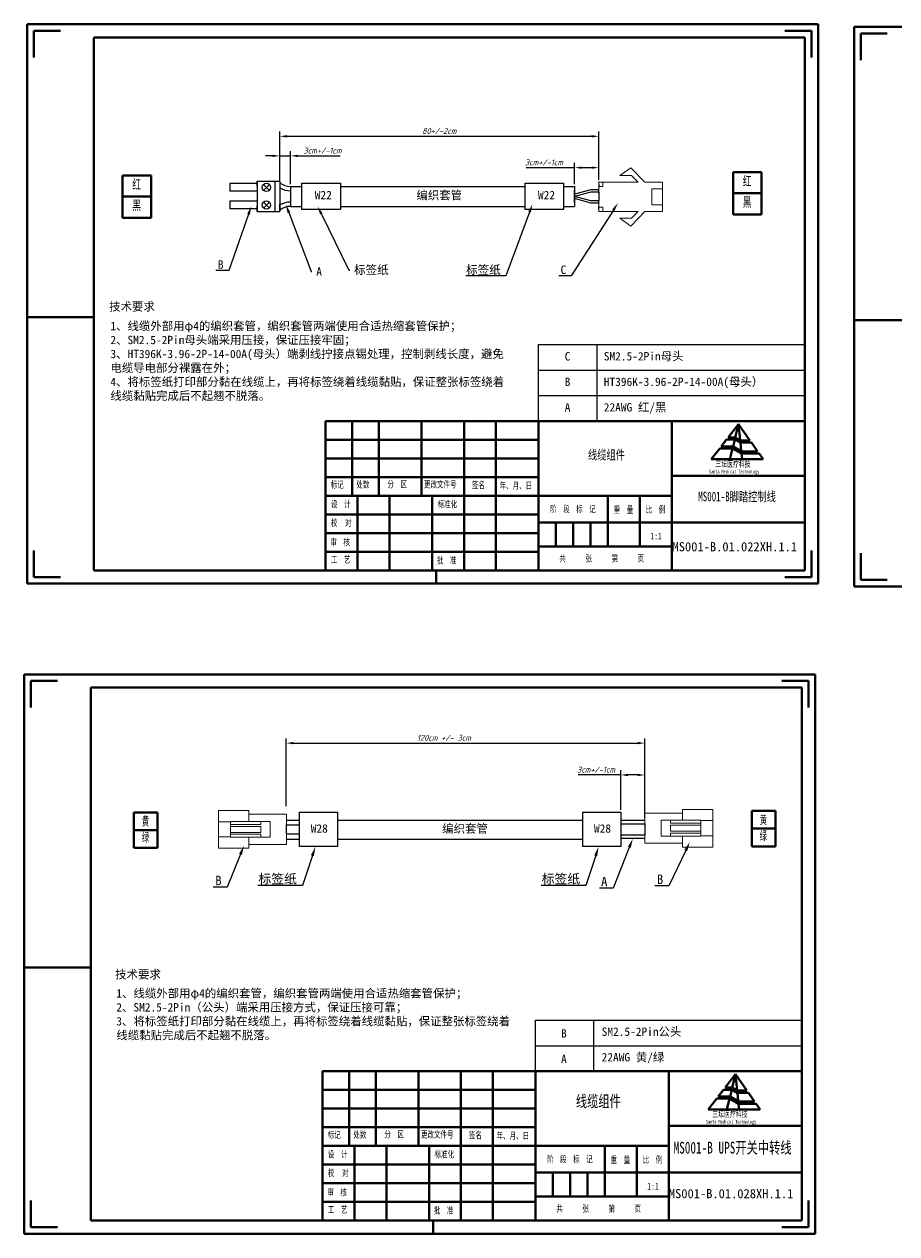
# Model space of a CAD drawing. Header units: millimetres. Extents: x 15931 to 18096, y 1463 to 3040.
# Drawn here: x 17029 to 17399, y 1718 to 2231 of the extents above; entities that cross this region are included whole.
import ezdxf
from ezdxf import colors
from ezdxf.entities.mleader import LeaderData, LeaderLine
from ezdxf.enums import TextEntityAlignment as Align
from ezdxf.math import Vec2, Vec3

# ---------------------------------------------------------------- set-up
doc = ezdxf.new("R2010")
doc.units = ezdxf.units.MM
doc.layers.add('7标注层', color=4, linetype='Continuous')
doc.layers.add('dim', color=82, linetype='Continuous', lineweight=9)
doc.layers.add('总内框线', color=7, linetype='Continuous', lineweight=50)
doc.styles.add('GB', font='gbeitc.shx', dxfattribs={"bigfont": 'gbcbig.shx'})
doc.styles.add('SLDTEXTSTYLE1', font='TXT', dxfattribs={"width": 0.7})
doc.styles.get("Standard").update_dxf_attribs({"font": 'simfang.ttf'})
doc.styles.add('TXT08', font='txt.shx', dxfattribs={"width": 0.8, "bigfont": 'gbcbig.shx'})
doc.dimstyles.new('GB', dxfattribs={"dimtxt": 2.5, "dimasz": 3, "dimexe": 2, "dimexo": 1, "dimgap": 1, "dimtad": 1, "dimtoh": 1, "dimdsep": 46, "dimtxsty": 'GB', "dimcen": 2.5, "dimclrd": 1, "dimclre": 3, "dimclrt": 6, "dimadec": 0, "dimazin": 0, "dimtfac": 1, "dimtmove": 0, "dimatfit": 3, "dimfxl": 4, "dimarcsym": 0})

# ---------------------------------------------------------------- blocks, each defined once
blk = doc.blocks.new('*D408')
at = {"color": 3, "lineweight": -2, "transparency": 16777216}
for p, q in [((17137.38, 2164.85), (17137.38, 2185.56)), ((17272.75, 2165.06), (17272.75, 2185.56))]:
    blk.add_line(p, q, dxfattribs=at)
at = {"color": 1, "lineweight": -2, "transparency": 16777216}
blk.add_line((17140.38, 2183.56), (17269.75, 2183.56), dxfattribs=at)
at = {"color": 1, "transparency": 16777216}
for points in [[(17140.38, 2184.06), (17140.38, 2183.06), (17137.38, 2183.56)], [(17269.75, 2184.06), (17269.75, 2183.06), (17272.75, 2183.56)]]:
    blk.add_solid(points, dxfattribs=at)
at = {"layer": 'Defpoints', "color": 0, "transparency": 16777216}
for p in [(17272.75, 2183.56), (17137.38, 2163.85), (17272.75, 2164.06)]:
    blk.add_point(p, dxfattribs=at)
at = {"color": 6, "transparency": 16777216, "insert": (17205.06, 2185.81), "char_height": 2.5, "attachment_point": 5, "style": 'GB'}
blk.add_mtext('80+/-2cm', dxfattribs=at)
blk = doc.blocks.new('*D407')
at = {"layer": '7标注层', "color": 3, "lineweight": -2, "transparency": 16777216}
for p, q in [((17137.38, 2164.85), (17137.38, 2177.25)), ((17141.98, 2163.29), (17141.98, 2177.25))]:
    blk.add_line(p, q, dxfattribs=at)
at = {"layer": '7标注层', "color": 1, "lineweight": -2, "transparency": 16777216}
for p, q in [((17134.38, 2175.25), (17131.38, 2175.25)), ((17137.38, 2175.25), (17141.98, 2175.25)), ((17144.98, 2175.25), (17163.05, 2175.25))]:
    blk.add_line(p, q, dxfattribs=at)
at = {"layer": '7标注层', "color": 1, "transparency": 16777216}
for points in [[(17134.38, 2175.75), (17134.38, 2174.75), (17137.38, 2175.25)], [(17144.98, 2175.75), (17144.98, 2174.75), (17141.98, 2175.25)]]:
    blk.add_solid(points, dxfattribs=at)
at = {"layer": 'Defpoints', "color": 0, "transparency": 16777216}
for p in [(17141.98, 2175.25), (17137.38, 2163.85), (17141.98, 2162.29)]:
    blk.add_point(p, dxfattribs=at)
at = {"layer": '7标注层', "color": 6, "transparency": 16777216, "insert": (17155.52, 2177.5), "char_height": 2.5, "attachment_point": 5, "style": 'GB'}
blk.add_mtext('3cm+/-1cm', dxfattribs=at)
blk = doc.blocks.new('*D409')
at = {"layer": '7标注层', "color": 3, "lineweight": -2, "transparency": 16777216}
for p, q in [((17262.51, 2163.29), (17262.51, 2172.25)), ((17272.75, 2165.06), (17272.75, 2172.25))]:
    blk.add_line(p, q, dxfattribs=at)
at = {"layer": '7标注层', "color": 1, "lineweight": -2, "transparency": 16777216}
for p, q in [((17262.51, 2170.25), (17241.98, 2170.25)), ((17269.75, 2170.25), (17265.51, 2170.25))]:
    blk.add_line(p, q, dxfattribs=at)
at = {"layer": '7标注层', "color": 1, "transparency": 16777216}
for points in [[(17265.51, 2170.75), (17265.51, 2169.75), (17262.51, 2170.25)], [(17269.75, 2170.75), (17269.75, 2169.75), (17272.75, 2170.25)]]:
    blk.add_solid(points, dxfattribs=at)
at = {"layer": 'Defpoints', "color": 0, "transparency": 16777216}
for p in [(17272.75, 2170.25), (17262.51, 2162.29), (17272.75, 2164.06)]:
    blk.add_point(p, dxfattribs=at)
at = {"layer": '7标注层', "color": 6, "transparency": 16777216, "insert": (17249.52, 2172.5), "char_height": 2.5, "attachment_point": 5, "style": 'GB'}
blk.add_mtext('3cm+/-1cm', dxfattribs=at)
blk = doc.blocks.new('*D414')
at = {"color": 3, "lineweight": -2, "transparency": 16777216}
for p, q in [((17140.13, 1899.37), (17140.13, 1928.11)), ((17292.33, 1898.1), (17292.33, 1928.11))]:
    blk.add_line(p, q, dxfattribs=at)
at = {"color": 1, "lineweight": -2, "transparency": 16777216}
blk.add_line((17143.13, 1926.11), (17289.33, 1926.11), dxfattribs=at)
at = {"color": 1, "transparency": 16777216}
for points in [[(17143.13, 1926.61), (17143.13, 1925.61), (17140.13, 1926.11)], [(17289.33, 1926.61), (17289.33, 1925.61), (17292.33, 1926.11)]]:
    blk.add_solid(points, dxfattribs=at)
at = {"layer": 'Defpoints', "color": 0, "transparency": 16777216}
for p in [(17292.33, 1926.11), (17140.13, 1898.37), (17292.33, 1897.1)]:
    blk.add_point(p, dxfattribs=at)
at = {"color": 6, "transparency": 16777216, "insert": (17207.07, 1928.36), "char_height": 2.5, "attachment_point": 5, "style": 'GB'}
blk.add_mtext('120cm +/- 3cm', dxfattribs=at)
blk = doc.blocks.new('*D415')
at = {"color": 3, "lineweight": -2, "transparency": 16777216}
for p, q in [((17282.15, 1897.8), (17282.15, 1914.59)), ((17292.33, 1894.34), (17292.33, 1914.59))]:
    blk.add_line(p, q, dxfattribs=at)
at = {"color": 1, "lineweight": -2, "transparency": 16777216}
for p, q in [((17282.15, 1912.59), (17264.07, 1912.59)), ((17289.33, 1912.59), (17285.15, 1912.59))]:
    blk.add_line(p, q, dxfattribs=at)
at = {"color": 1, "transparency": 16777216}
for points in [[(17285.15, 1913.09), (17285.15, 1912.09), (17282.15, 1912.59)], [(17289.33, 1913.09), (17289.33, 1912.09), (17292.33, 1912.59)]]:
    blk.add_solid(points, dxfattribs=at)
at = {"layer": 'Defpoints', "color": 0, "transparency": 16777216}
for p in [(17282.15, 1912.59), (17282.15, 1896.8), (17292.33, 1893.34)]:
    blk.add_point(p, dxfattribs=at)
at = {"color": 6, "transparency": 16777216, "insert": (17271.61, 1914.84), "char_height": 2.5, "attachment_point": 5, "style": 'GB'}
blk.add_mtext('3cm+/-1cm', dxfattribs=at)

msp = doc.modelspace()

# ---------------------------------------------------------------- linework, layer by layer
at = {"color": 3, "lineweight": 60}
for p, q in [((17070.687, 2166.994), (17070.687, 2148.948)), ((17082.756, 2166.994), (17070.687, 2166.994)), ((17070.687, 2166.994), (17070.687, 2148.948)), ((17082.756, 2166.994), (17082.756, 2148.948)), ((17329.78, 2168.41), (17329.78, 2150.364)), ((17341.85, 2168.41), (17329.78, 2168.41)), ((17329.78, 2168.41), (17329.78, 2150.364)), ((17341.85, 2168.41), (17341.85, 2150.364)), ((17082.756, 2157.971), (17070.687, 2157.971)), ((17341.85, 2159.387), (17329.78, 2159.387)), ((17082.756, 2148.948), (17070.687, 2148.948)), ((17082.756, 2148.948), (17070.687, 2148.948)), ((17341.85, 2150.364), (17329.78, 2150.364)), ((17341.85, 2150.364), (17329.78, 2150.364)), ((17085.526, 1896.648), (17075.493, 1896.648)), ((17075.493, 1881.648), (17075.493, 1896.648)), ((17085.526, 1896.648), (17085.526, 1881.648)), ((17347.737, 1897.307), (17337.704, 1897.307)), ((17337.704, 1882.307), (17337.704, 1897.307)), ((17347.737, 1897.307), (17347.737, 1882.307)), ((17085.526, 1889.148), (17075.493, 1889.148)), ((17347.737, 1889.807), (17337.704, 1889.807)), ((17085.526, 1881.648), (17075.493, 1881.648)), ((17347.737, 1882.307), (17337.704, 1882.307))]:
    msp.add_line(p, q, dxfattribs=at)
at = {"color": 7, "linetype": 'Continuous', "lineweight": 15}
for p, q in [((17286.39, 2170.246), (17281.689, 2166.951)), ((17281.689, 2166.951), (17286.645, 2166.951)), ((17292.329, 2164.058), (17286.39, 2170.246)), ((17286.645, 2166.951), (17289.422, 2164.058)), ((17272.75, 2151.652), (17272.75, 2164.452)), ((17274.55, 2164.058), (17272.75, 2164.058)), ((17272.75, 2164.058), (17272.75, 2162.258)), ((17272.75, 2162.258), (17274.55, 2162.258)), ((17272.75, 2153.483), (17272.75, 2162.258)), ((17274.55, 2162.258), (17274.55, 2164.058)), ((17274.55, 2164.058), (17289.422, 2164.058)), ((17292.329, 2164.058), (17299.75, 2164.058)), ((17299.75, 2161.246), (17295.25, 2161.246)), ((17295.25, 2161.246), (17295.25, 2154.496)), ((17299.75, 2161.246), (17299.75, 2164.058)), ((17299.75, 2161.246), (17299.75, 2154.496)), ((17274.55, 2153.483), (17272.75, 2153.483)), ((17272.75, 2153.483), (17272.75, 2151.683)), ((17272.75, 2151.683), (17274.55, 2151.683)), ((17274.55, 2151.683), (17274.55, 2153.483)), ((17274.55, 2151.683), (17289.422, 2151.683)), ((17286.39, 2145.496), (17292.329, 2151.683)), ((17289.422, 2151.683), (17286.645, 2148.79)), ((17292.329, 2151.683), (17299.75, 2151.683)), ((17299.75, 2154.496), (17295.25, 2154.496)), ((17299.75, 2151.683), (17299.75, 2154.496)), ((17281.689, 2148.79), (17286.39, 2145.496)), ((17286.645, 2148.79), (17281.689, 2148.79)), ((17111.371, 1892.699), (17111.371, 1897.499)), ((17111.371, 1897.499), (17124.171, 1897.499)), ((17124.171, 1892.859), (17124.171, 1897.499)), ((17140.171, 1895.899), (17124.171, 1895.899)), ((17140.171, 1895.899), (17140.171, 1883.099)), ((17292.333, 1883.607), (17292.333, 1896.407)), ((17292.333, 1896.407), (17308.333, 1896.407)), ((17321.133, 1898.007), (17308.333, 1898.007)), ((17308.333, 1898.007), (17308.333, 1893.367)), ((17321.133, 1898.007), (17321.133, 1893.207)), ((17116.491, 1892.699), (17111.371, 1892.699)), ((17111.371, 1892.699), (17111.371, 1886.299)), ((17129.291, 1892.859), (17116.491, 1892.859)), ((17116.491, 1892.859), (17116.491, 1891.579)), ((17116.491, 1891.579), (17129.291, 1891.579)), ((17116.491, 1890.779), (17116.491, 1891.579)), ((17129.291, 1890.779), (17116.491, 1890.779)), ((17116.491, 1890.779), (17116.491, 1888.219)), ((17129.291, 1892.859), (17133.291, 1892.859)), ((17129.291, 1891.579), (17129.291, 1892.859)), ((17129.291, 1888.219), (17129.291, 1890.779)), ((17133.291, 1886.139), (17133.291, 1892.859)), ((17303.213, 1893.367), (17299.213, 1893.367)), ((17299.213, 1893.367), (17299.213, 1886.647)), ((17303.213, 1893.367), (17303.213, 1892.087)), ((17316.013, 1893.367), (17303.213, 1893.367)), ((17303.213, 1892.087), (17316.013, 1892.087)), ((17316.013, 1891.287), (17303.213, 1891.287)), ((17303.213, 1891.287), (17303.213, 1888.727)), ((17303.213, 1888.727), (17316.013, 1888.727)), ((17316.013, 1892.087), (17316.013, 1893.367)), ((17321.133, 1893.207), (17316.013, 1893.207)), ((17316.013, 1892.087), (17316.013, 1891.287)), ((17316.013, 1888.727), (17316.013, 1891.287)), ((17316.013, 1888.727), (17316.013, 1887.927)), ((17321.133, 1886.807), (17321.133, 1893.207)), ((17111.371, 1881.499), (17111.371, 1886.299)), ((17111.371, 1886.299), (17116.491, 1886.299)), ((17116.491, 1888.219), (17129.291, 1888.219)), ((17116.491, 1887.419), (17116.491, 1888.219)), ((17129.291, 1887.419), (17116.491, 1887.419)), ((17116.491, 1887.419), (17116.491, 1886.139)), ((17116.491, 1886.139), (17129.291, 1886.139)), ((17124.171, 1881.499), (17124.171, 1886.139)), ((17129.291, 1886.139), (17129.291, 1887.419)), ((17129.291, 1886.139), (17133.291, 1886.139)), ((17292.333, 1883.607), (17308.333, 1883.607)), ((17303.213, 1886.647), (17299.213, 1886.647)), ((17316.013, 1887.927), (17303.213, 1887.927)), ((17303.213, 1887.927), (17303.213, 1886.647)), ((17303.213, 1886.647), (17316.013, 1886.647)), ((17308.333, 1886.647), (17308.333, 1882.007)), ((17316.013, 1886.647), (17316.013, 1887.927)), ((17316.013, 1886.807), (17321.133, 1886.807)), ((17321.133, 1886.807), (17321.133, 1882.007)), ((17111.371, 1881.499), (17124.171, 1881.499)), ((17140.171, 1883.099), (17124.171, 1883.099)), ((17321.133, 1882.007), (17308.333, 1882.007))]:
    msp.add_line(p, q, dxfattribs=at)
for p, q in [((17127.736, 2163.501), (17116.224, 2163.501)), ((17116.224, 2163.501), (17116.224, 2161.294)), ((17116.224, 2163.501), (17116.224, 2160.242)), ((17127.736, 2164.568), (17127.736, 2151.719)), ((17127.736, 2164.568), (17137.379, 2164.568)), ((17127.736, 2162.435), (17127.736, 2164.568)), ((17131.721, 2161.872), (17130.479, 2163.113)), ((17131.721, 2161.872), (17130.479, 2160.63)), ((17131.721, 2161.872), (17132.963, 2163.113)), ((17131.721, 2161.872), (17132.963, 2160.63)), ((17135.236, 2164.568), (17135.236, 2151.719)), ((17137.379, 2164.568), (17137.379, 2151.719)), ((17137.379, 2164.568), (17137.379, 2158.143)), ((17137.379, 2164.568), (17137.379, 2161.355)), ((17141.98, 2162.294), (17141.98, 2153.824)), ((17141.98, 2162.294), (17146.783, 2162.294)), ((17163.114, 2162.294), (17184.328, 2162.294)), ((17163.114, 2162.294), (17218.682, 2162.294)), ((17218.682, 2162.294), (17241.495, 2162.294)), ((17257.826, 2162.294), (17262.513, 2162.294)), ((17262.513, 2162.294), (17262.513, 2153.824)), ((17269.445, 2160.839), (17262.513, 2158.948)), ((17262.513, 2159.836), (17262.513, 2160.725)), ((17272.75, 2160.839), (17269.445, 2160.839)), ((17272.75, 2163.254), (17272.75, 2161.832)), ((17272.75, 2159.496), (17272.75, 2160.918)), ((17127.736, 2160.242), (17116.224, 2160.242)), ((17116.224, 2156.045), (17116.224, 2152.785)), ((17127.736, 2156.045), (17116.224, 2156.045)), ((17131.721, 2154.415), (17130.479, 2155.657)), ((17131.721, 2154.415), (17132.963, 2155.657)), ((17137.379, 2158.143), (17137.379, 2151.719)), ((17269.445, 2159.927), (17262.513, 2158.059)), ((17262.513, 2158.948), (17262.513, 2159.836)), ((17262.513, 2158.059), (17262.513, 2158.948)), ((17269.445, 2156.176), (17262.513, 2158.059)), ((17262.513, 2157.17), (17262.513, 2158.059)), ((17269.445, 2155.264), (17262.513, 2157.17)), ((17262.513, 2156.281), (17262.513, 2157.17)), ((17262.513, 2155.392), (17262.513, 2156.281)), ((17272.75, 2159.927), (17269.445, 2159.927)), ((17272.75, 2156.176), (17269.445, 2156.176)), ((17272.75, 2159.927), (17272.75, 2156.176)), ((17272.75, 2159.496), (17272.75, 2156.245)), ((17272.75, 2159.496), (17272.75, 2156.607)), ((17272.75, 2154.824), (17272.75, 2156.245)), ((17127.736, 2152.785), (17116.224, 2152.785)), ((17127.736, 2151.719), (17127.736, 2153.851)), ((17127.736, 2151.719), (17137.379, 2151.719)), ((17131.721, 2154.415), (17130.479, 2153.173)), ((17131.721, 2154.415), (17132.963, 2153.173)), ((17137.379, 2151.719), (17137.379, 2154.931)), ((17141.98, 2153.824), (17146.783, 2153.824)), ((17163.114, 2153.824), (17184.328, 2153.824)), ((17163.114, 2153.824), (17215.901, 2153.824)), ((17215.901, 2153.824), (17241.495, 2153.824)), ((17257.826, 2153.824), (17262.513, 2153.824)), ((17272.75, 2155.264), (17269.445, 2155.264)), ((17272.75, 2152.487), (17272.75, 2153.909)), ((17247.215, 2084.362), (17247.215, 2095.19)), ((17247.215, 2095.19), (17360.294, 2095.19)), ((17272.013, 2084.362), (17272.013, 2095.19)), ((17247.215, 2073.535), (17247.215, 2084.362)), ((17247.215, 2084.362), (17360.294, 2084.362)), ((17272.013, 2073.535), (17272.013, 2084.362)), ((17247.215, 2062.707), (17247.215, 2073.535)), ((17247.215, 2073.535), (17360.294, 2073.535)), ((17272.013, 2062.707), (17272.013, 2073.535)), ((17140.171, 1893.343), (17145.717, 1893.343)), ((17140.171, 1887.623), (17140.171, 1891.374)), ((17140.171, 1891.374), (17145.717, 1891.374)), ((17140.171, 1888.054), (17140.171, 1890.943)), ((17161.939, 1893.343), (17265.926, 1893.343)), ((17231.226, 1893.343), (17265.926, 1893.343)), ((17292.275, 1893.221), (17282.147, 1893.221)), ((17292.275, 1891.464), (17292.275, 1887.713)), ((17292.275, 1891.033), (17292.275, 1888.144)), ((17292.333, 1891.883), (17292.333, 1888.132)), ((17292.333, 1891.452), (17292.333, 1888.563)), ((17140.171, 1887.623), (17145.717, 1887.623)), ((17140.171, 1885.321), (17145.717, 1885.321)), ((17161.939, 1885.321), (17265.926, 1885.321)), ((17231.226, 1885.321), (17265.926, 1885.321)), ((17292.275, 1885.574), (17282.147, 1885.574)), ((17245.923, 1797.69), (17245.923, 1808.518)), ((17245.923, 1808.518), (17359.002, 1808.518)), ((17270.722, 1797.69), (17270.722, 1808.518)), ((17245.923, 1786.862), (17245.923, 1797.69)), ((17245.923, 1797.69), (17359.002, 1797.69)), ((17270.722, 1786.862), (17270.722, 1797.69))]:
    msp.add_line(p, q)
for points in [[(17146.783, 2163.744), (17163.114, 2163.744), (17163.114, 2152.519), (17146.783, 2152.519)], [(17241.495, 2163.744), (17257.826, 2163.744), (17257.826, 2152.519), (17241.495, 2152.519)], [(17145.717, 1896.805), (17161.939, 1896.805), (17161.939, 1882.176), (17145.717, 1882.176)], [(17265.926, 1896.805), (17282.147, 1896.805), (17282.147, 1882.176), (17265.926, 1882.176)]]:
    msp.add_lwpolyline(points, close=True)
msp.add_lwpolyline([(17282.147, 1891.8), (17292.275, 1891.81), (17292.275, 1887.089), (17282.147, 1887.08)])
for centre in [(17131.721, 2161.872), (17131.721, 2154.415)]:
    msp.add_circle(centre, 1.756)
for centre, radius, start, end in [((17142.034, 2170.016), 7.723, 232.92852, 269.59496), ((17141.892, 2169.668), 9.18, 240.55069, 270.54564), ((17141.892, 2146.45), 9.18, 89.45436, 119.44931), ((17142.034, 2146.101), 7.723, 90.40504, 127.07148)]:
    msp.add_arc(centre, radius, start, end)
at = {"layer": '总内框线', "color": 4}
for p, q in [((17030.188, 2231.129), (17365.902, 2231.129)), ((17030.188, 1993.755), (17030.188, 2231.129)), ((17365.902, 2231.129), (17365.902, 1993.755)), ((17381.095, 2229.953), (17716.809, 2229.953)), ((17381.095, 1992.58), (17381.095, 2229.953)), ((17365.902, 1993.755), (17030.188, 1993.755)), ((17716.809, 1992.58), (17381.095, 1992.58)), ((17028.896, 1955.285), (17364.61, 1955.285)), ((17028.896, 1717.911), (17028.896, 1955.285)), ((17364.61, 1955.285), (17364.61, 1717.911)), ((17364.61, 1717.911), (17028.896, 1717.911))]:
    msp.add_line(p, q, dxfattribs=at)
at = {"layer": '总内框线'}
for p, q in [((17033.013, 2228.303), (17044.317, 2228.303)), ((17033.013, 2228.303), (17033.013, 2217)), ((17363.091, 2228.309), (17351.788, 2228.309)), ((17363.091, 2228.309), (17363.091, 2217.006)), ((17058.446, 2225.477), (17360.25, 2225.477)), ((17058.446, 1999.407), (17058.446, 2225.477)), ((17360.25, 2225.477), (17360.25, 1999.407)), ((17383.921, 2227.127), (17395.224, 2227.127)), ((17383.921, 2227.127), (17383.921, 2215.824)), ((17030.188, 2106.79), (17058.446, 2106.79)), ((17381.095, 2105.615), (17409.354, 2105.615)), ((17156.787, 2062.707), (17360.25, 2062.707)), ((17156.787, 1999.407), (17156.787, 2062.707)), ((17168.09, 2062.707), (17168.09, 2031.057)), ((17179.394, 2062.707), (17179.394, 2031.057)), ((17197.479, 2062.707), (17197.479, 2031.057)), ((17215.565, 2062.707), (17215.565, 2031.057)), ((17229.129, 2062.707), (17229.129, 1999.407)), ((17247.215, 2062.707), (17247.215, 1999.407)), ((17303.732, 1999.407), (17303.732, 2062.707)), ((17360.25, 2062.707), (17360.25, 1999.407)), ((17156.787, 2054.794), (17247.215, 2054.794)), ((17156.787, 2046.882), (17247.215, 2046.882)), ((17156.787, 2038.969), (17247.215, 2038.969)), ((17303.732, 2039.535), (17360.25, 2039.535)), ((17156.787, 2031.057), (17303.732, 2031.057)), ((17170.351, 2031.057), (17170.351, 1999.407)), ((17183.915, 2031.057), (17183.915, 1999.407)), ((17202.001, 2031.057), (17202.001, 1999.407)), ((17215.565, 2031.057), (17215.565, 1999.407)), ((17276.604, 2009.58), (17276.604, 2031.057)), ((17290.168, 2009.58), (17290.168, 2031.057)), ((17156.787, 2023.145), (17247.215, 2023.145)), ((17247.215, 2019.753), (17303.732, 2019.753)), ((17254.562, 2019.753), (17254.562, 2009.58)), ((17261.909, 2019.753), (17261.909, 2009.58)), ((17269.257, 2019.753), (17269.257, 2009.58)), ((17303.732, 2019.753), (17360.25, 2019.753)), ((17156.787, 2015.232), (17247.215, 2015.232)), ((17033.013, 1996.581), (17033.013, 2007.885)), ((17156.787, 2007.32), (17247.215, 2007.32)), ((17247.215, 2009.58), (17303.732, 2009.58)), ((17363.091, 1996.575), (17363.091, 2007.879)), ((17383.921, 1995.405), (17383.921, 2006.709)), ((17033.013, 1996.581), (17044.317, 1996.581)), ((17360.25, 1999.407), (17058.446, 1999.407)), ((17360.25, 1999.407), (17156.787, 1999.407)), ((17203.696, 1999.407), (17203.696, 1993.755)), ((17363.091, 1996.575), (17351.788, 1996.575)), ((17383.921, 1995.405), (17395.224, 1995.405)), ((17031.722, 1952.459), (17043.025, 1952.459)), ((17031.722, 1952.459), (17031.722, 1941.155)), ((17361.8, 1952.465), (17350.496, 1952.465)), ((17361.8, 1952.465), (17361.8, 1941.161)), ((17057.155, 1949.633), (17358.958, 1949.633)), ((17057.155, 1723.563), (17057.155, 1949.633)), ((17358.958, 1949.633), (17358.958, 1723.563)), ((17028.896, 1830.946), (17057.155, 1830.946)), ((17155.495, 1786.862), (17358.958, 1786.862)), ((17155.495, 1723.563), (17155.495, 1786.862)), ((17166.799, 1786.862), (17166.799, 1755.213)), ((17178.102, 1786.862), (17178.102, 1755.213)), ((17196.188, 1786.862), (17196.188, 1755.213)), ((17214.273, 1786.862), (17214.273, 1755.213)), ((17227.838, 1786.862), (17227.838, 1723.563)), ((17245.923, 1786.862), (17245.923, 1723.563)), ((17302.441, 1723.563), (17302.441, 1786.862)), ((17358.958, 1786.862), (17358.958, 1723.563)), ((17155.495, 1778.95), (17245.923, 1778.95)), ((17155.495, 1771.038), (17245.923, 1771.038)), ((17155.495, 1763.125), (17245.923, 1763.125)), ((17302.441, 1763.69), (17358.958, 1763.69)), ((17155.495, 1755.213), (17302.441, 1755.213)), ((17169.059, 1755.213), (17169.059, 1723.563)), ((17182.624, 1755.213), (17182.624, 1723.563)), ((17200.709, 1755.213), (17200.709, 1723.563)), ((17214.273, 1755.213), (17214.273, 1723.563)), ((17275.312, 1733.736), (17275.312, 1755.213)), ((17288.877, 1733.736), (17288.877, 1755.213)), ((17155.495, 1747.3), (17245.923, 1747.3)), ((17245.923, 1743.909), (17302.441, 1743.909)), ((17253.271, 1743.909), (17253.271, 1733.736)), ((17260.618, 1743.909), (17260.618, 1733.736)), ((17267.965, 1743.909), (17267.965, 1733.736)), ((17302.441, 1743.909), (17358.958, 1743.909)), ((17155.495, 1739.388), (17245.923, 1739.388)), ((17031.722, 1720.737), (17031.722, 1732.04)), ((17155.495, 1731.475), (17245.923, 1731.475)), ((17245.923, 1733.736), (17302.441, 1733.736)), ((17361.8, 1720.731), (17361.8, 1732.034)), ((17031.722, 1720.737), (17043.025, 1720.737)), ((17358.958, 1723.563), (17057.155, 1723.563)), ((17358.958, 1723.563), (17155.495, 1723.563)), ((17202.405, 1723.563), (17202.405, 1717.911)), ((17361.8, 1720.731), (17350.496, 1720.731))]:
    msp.add_line(p, q, dxfattribs=at)
at = {"layer": '总内框线', "color": 1}
for p, q in [((17332.104, 2061.419), (17327.708, 2055.781)), ((17332.104, 2061.419), (17330.698, 2055.755)), ((17336.916, 2054.541), (17332.104, 2061.419)), ((17332.104, 2061.419), (17332.784, 2054.62)), ((17326.996, 2054.867), (17324.733, 2051.966)), ((17326.996, 2054.867), (17330.436, 2054.867)), ((17327.708, 2055.781), (17330.651, 2055.781)), ((17330.472, 2054.848), (17329.755, 2051.961)), ((17330.436, 2054.867), (17332.842, 2053.623)), ((17330.651, 2055.781), (17332.928, 2054.541)), ((17332.842, 2053.623), (17337.558, 2053.623)), ((17332.883, 2053.623), (17333.248, 2049.967)), ((17332.928, 2054.541), (17336.916, 2054.541)), ((17340.166, 2049.895), (17337.558, 2053.623)), ((17324.087, 2051.137), (17320.477, 2046.507)), ((17324.087, 2051.137), (17329.523, 2051.137)), ((17324.733, 2051.966), (17329.748, 2051.966)), ((17329.547, 2051.123), (17328.401, 2046.507)), ((17329.523, 2051.137), (17333.325, 2048.934)), ((17329.748, 2051.966), (17333.374, 2049.895)), ((17333.325, 2048.934), (17340.839, 2048.934)), ((17333.352, 2048.934), (17333.594, 2046.507)), ((17333.374, 2049.895), (17340.166, 2049.895)), ((17342.537, 2046.507), (17340.839, 2048.934)), ((17320.477, 2046.507), (17342.537, 2046.507)), ((17330.813, 1785.574), (17326.417, 1779.937)), ((17330.813, 1785.574), (17329.406, 1779.911)), ((17335.624, 1778.697), (17330.813, 1785.574)), ((17330.813, 1785.574), (17331.492, 1778.776)), ((17325.704, 1779.023), (17323.442, 1776.121)), ((17323.442, 1776.121), (17328.457, 1776.121)), ((17325.704, 1779.023), (17329.145, 1779.023)), ((17326.417, 1779.937), (17329.359, 1779.937)), ((17328.457, 1776.121), (17332.083, 1774.051)), ((17329.181, 1779.004), (17328.464, 1776.117)), ((17329.145, 1779.023), (17331.551, 1777.779)), ((17329.359, 1779.937), (17331.637, 1778.697)), ((17331.551, 1777.779), (17336.267, 1777.779)), ((17331.592, 1777.779), (17331.957, 1774.122)), ((17331.637, 1778.697), (17335.624, 1778.697)), ((17338.875, 1774.051), (17336.267, 1777.779)), ((17322.796, 1775.292), (17319.185, 1770.663)), ((17319.185, 1770.663), (17341.245, 1770.663)), ((17322.796, 1775.292), (17328.231, 1775.292)), ((17328.256, 1775.278), (17327.109, 1770.663)), ((17328.231, 1775.292), (17332.034, 1773.089)), ((17332.034, 1773.089), (17339.547, 1773.089)), ((17332.06, 1773.089), (17332.303, 1770.663)), ((17332.083, 1774.051), (17338.875, 1774.051)), ((17341.245, 1770.663), (17339.547, 1773.089))]:
    msp.add_line(p, q, dxfattribs=at)

# ---------------------------------------------------------------- texts
at = {"layer": 'dim', "color": 6, "style": 'TXT08', "width": 0.8}
for s, height, p in [('红', 4.636, (17076.635, 2163.276)), ('红', 4.636, (17335.729, 2164.693)), ('黑', 4.636, (17076.635, 2154.253)), ('黑', 4.636, (17335.729, 2155.67)), ('黄', 3.853, (17080.403, 1893.034)), ('黄', 3.853, (17342.614, 1893.693)), ('绿', 3.853, (17342.614, 1886.871)), ('绿', 3.853, (17080.403, 1886.212))]:
    msp.add_text(s, height=height, dxfattribs=at).set_placement(p, align=Align.MIDDLE)
at = {"layer": '总内框线', "color": 6, "attachment_point": 1}
for s, insert, char_height, width, style in [('{\\fSimSun|b0|i0|c134|p2;编织套管}', (17195.393, 2160.307), 3.55114, 132.12967, 'GB'), ('{\\fSimSun|b0|i0|c134|p54;W22}', (17152.228, 2160.407), 3.55114, 132.12967, 'GB'), ('{\\fSimSun|b0|i0|c134|p54;W22}', (17246.939, 2160.407), 3.55114, 132.12967, 'GB'), ('{\\fSimSun|b0|i0|c134|p2;技术要求}', (17064.972, 2113.086), 3.55114, 132.12967, 'GB'), ('{\\fSimSun|b0|i0|c134|p54;1、线缆外部用φ4的编织套管，编织套管两端使用合适热缩套管保护；\\P2、SM2.5-2Pin母头端采用压接，保证压接牢固；\\P3、HT396K-3.96-2P-14-00A(母头）端剥线拧接点锡处理，控制剥线长度，避免电缆导电部分裸露在外；\\P4、将标签纸打印部分黏在线缆上，再将标签绕着线缆黏贴，保证整张标签绕着线缆黏贴完成后不起翘不脱落。}', (17065.485, 2104.846), 3.55114, 169.10438, 'GB'), ('{\\fSimSun|b0|i0|c134|p2;C}', (17258.297, 2091.986), 3.55114, 8.0267, 'GB'), ('{\\fSimSun|b0|i0|c134|p54;SM2.5-2Pin母头}', (17274.881, 2092.012), 3.55114, 47.30749, 'GB'), ('{\\fSimSun|b0|i0|c134|p2;B}', (17258.297, 2081.158), 3.55114, 8.0267, 'GB'), ('{\\fSimSun|b0|i0|c134|p54;HT396K-3.96-2P-14-00A(母头）}', (17274.881, 2081.184), 3.55114, 70.84831, 'GB'), ('{\\fSimSun|b0|i0|c134|p2;A}', (17258.297, 2070.33), 3.55114, 8.0267, 'GB'), ('{\\fSimSun|b0|i0|c134|p54;22AWG 红/黑}', (17274.881, 2070.356), 3.55114, 47.30749, 'GB'), ('{\\fSimSun|b0|i0|c134|p2;线缆组件}', (17268.181, 2050.446), 4, 94.62992, 'SLDTEXTSTYLE1'), ('{\\fSimSun|b0|i0|c134|p2;标记}', (17158.996, 2037.207), 2.82588, 105.14436, 'SLDTEXTSTYLE1'), ('{\\fSimSun|b0|i0|c134|p2;处数}', (17169.872, 2037.224), 2.82588, 105.14436, 'SLDTEXTSTYLE1'), ('{\\fSimSun|b0|i0|c134|p2;分\u3000区}', (17183.053, 2037.364), 2.82588, 105.14436, 'SLDTEXTSTYLE1'), ('{\\fSimSun|b0|i0|c134|p2;更改文件号}', (17198.578, 2037.302), 2.82588, 105.14436, 'SLDTEXTSTYLE1'), ('{\\fSimSun|b0|i0|c134|p2;签名}', (17218.906, 2037.01), 2.82588, 105.14436, 'SLDTEXTSTYLE1'), ('{\\fSimSun|b0|i0|c134|p2;年、月、日}', (17230.656, 2036.791), 2.82588, 105.14436, 'SLDTEXTSTYLE1'), ('{\\fSimSun|b0|i0|c134|p54;MS001-B脚踏控制线}', (17314.968, 2032.727), 4, 94.62992, 'SLDTEXTSTYLE1'), ('{\\fSimSun|b0|i0|c134|p2;设\u3000计}', (17159.064, 2028.909), 2.82588, 105.14436, 'SLDTEXTSTYLE1'), ('{\\fSimSun|b0|i0|c134|p2;标准化}', (17204.361, 2028.893), 2.82588, 105.14436, 'SLDTEXTSTYLE1'), ('{\\fSimSun|b0|i0|c134|p2;阶\u3000段\u3000标\u3000记}', (17252.08, 2026.821), 2.82588, 105.14436, 'SLDTEXTSTYLE1'), ('{\\fSimSun|b0|i0|c134|p2;重\u3000量}', (17279.076, 2026.563), 2.82588, 105.14436, 'SLDTEXTSTYLE1'), ('{\\fSimSun|b0|i0|c134|p2;比\u3000例}', (17292.699, 2026.641), 2.82588, 105.14436, 'SLDTEXTSTYLE1'), ('{\\fSimSun|b0|i0|c134|p2;校  对}', (17159.064, 2020.997), 2.82588, 105.14436, 'SLDTEXTSTYLE1'), ('{\\fSimSun|b0|i0|c134|p2;审\u3000核}', (17158.833, 2012.781), 2.82588, 105.14436, 'SLDTEXTSTYLE1'), ('{\\fSimSun|b0|i0|c134|p2;1:1}', (17294.661, 2015.338), 2.82588, 105.14436, 'SLDTEXTSTYLE1'), ('{\\fSimSun|b0|i0|c134|p54;\\W1;MS001-B.01.022XH.1.1}', (17304.073, 2011.364), 3.88422, 60.21792, 'SLDTEXTSTYLE1'), ('{\\fSimSun|b0|i0|c134|p2;工\u3000艺}', (17159.064, 2005.449), 2.82588, 105.14436, 'SLDTEXTSTYLE1'), ('{\\fSimSun|b0|i0|c134|p2;批\u3000准}', (17204.015, 2005.09), 2.82588, 105.14436, 'SLDTEXTSTYLE1'), ('{\\fSimSun|b0|i0|c134|p2;共\u3000\u3000\u3000张\u3000\u3000\u3000第\u3000\u3000\u3000页}', (17256.028, 2005.881), 2.82588, 105.14436, 'SLDTEXTSTYLE1'), ('{\\fSimSun|b0|i0|c134|p54;W28}', (17150.51, 1891.647), 3.55114, 8.0267, 'GB'), ('{\\fSimSun|b0|i0|c134|p2;编织套管}', (17206.314, 1891.576), 3.55114, 132.12967, 'GB'), ('{\\fSimSun|b0|i0|c134|p54;W28}', (17270.719, 1891.647), 3.55114, 8.0267, 'GB'), ('{\\fSimSun|b0|i0|c134|p2;技术要求}', (17067.529, 1829.751), 3.55114, 132.12967, 'GB'), ('{\\fSimSun|b0|i0|c134|p54;1、线缆外部用\\fSimSun|b0|i0|c134|p2;φ4\\fSimSun|b0|i0|c134|p54;的编织套管，编织套管两端使用合适热缩套管保护；\\P2、SM2.5-2Pin（公头）端采用压接方式，保证压接可靠；\\P3、将标签纸打印部分黏在线缆上，再将标签绕着线缆黏贴，保证整张标签绕着线缆黏贴完成后不起翘不脱落。}', (17067.998, 1821.703), 3.551136, 169.10438, 'GB'), ('{\\fSimSun|b0|i0|c134|p2;B}', (17256.747, 1804.715), 3.55114, 8.0267, 'GB'), ('{\\fSimSun|b0|i0|c134|p54;SM2.5-2Pin公头}', (17273.975, 1805.44), 3.55114, 64.25618, 'GB'), ('{\\fSimSun|b0|i0|c134|p2;A}', (17256.747, 1793.888), 3.55114, 8.0267, 'GB'), ('{\\fSimSun|b0|i0|c134|p54;22AWG 黄/绿}', (17273.975, 1794.612), 3.55114, 64.25618, 'GB'), ('{\\fSimSun|b0|i0|c134|p2;线缆组件}', (17263.038, 1776.655), 5, 94.62992, 'SLDTEXTSTYLE1'), ('{\\fSimSun|b0|i0|c134|p2;标记}', (17157.705, 1761.362), 2.82588, 105.14436, 'SLDTEXTSTYLE1'), ('{\\fSimSun|b0|i0|c134|p2;处数}', (17168.58, 1761.379), 2.82588, 105.14436, 'SLDTEXTSTYLE1'), ('{\\fSimSun|b0|i0|c134|p2;分\u3000区}', (17181.761, 1761.52), 2.82588, 105.14436, 'SLDTEXTSTYLE1'), ('{\\fSimSun|b0|i0|c134|p2;更改文件号}', (17197.286, 1761.458), 2.82588, 105.14436, 'SLDTEXTSTYLE1'), ('{\\fSimSun|b0|i0|c134|p2;签名}', (17217.615, 1761.166), 2.82588, 105.14436, 'SLDTEXTSTYLE1'), ('{\\fSimSun|b0|i0|c134|p2;年、月、日}', (17229.364, 1760.947), 2.82588, 105.14436, 'SLDTEXTSTYLE1'), ('{\\fSimSun|b0|i0|c134|p54;MS001-B UPS开关中转线}', (17304.512, 1756.958), 5, 94.62992, 'SLDTEXTSTYLE1'), ('{\\fSimSun|b0|i0|c134|p2;设\u3000计}', (17157.772, 1753.065), 2.82588, 105.14436, 'SLDTEXTSTYLE1'), ('{\\fSimSun|b0|i0|c134|p2;标准化}', (17203.07, 1753.048), 2.82588, 105.14436, 'SLDTEXTSTYLE1'), ('{\\fSimSun|b0|i0|c134|p2;阶\u3000段\u3000标\u3000记}', (17250.788, 1750.977), 2.82588, 105.14436, 'SLDTEXTSTYLE1'), ('{\\fSimSun|b0|i0|c134|p2;重\u3000量}', (17277.784, 1750.718), 2.82588, 105.14436, 'SLDTEXTSTYLE1'), ('{\\fSimSun|b0|i0|c134|p2;比\u3000例}', (17291.407, 1750.797), 2.82588, 105.14436, 'SLDTEXTSTYLE1'), ('{\\fSimSun|b0|i0|c134|p2;校  对}', (17157.772, 1745.153), 2.82588, 105.14436, 'SLDTEXTSTYLE1'), ('{\\fSimSun|b0|i0|c134|p2;审\u3000核}', (17157.542, 1736.936), 2.82588, 105.14436, 'SLDTEXTSTYLE1'), ('{\\fSimSun|b0|i0|c134|p2;1:1}', (17293.369, 1739.494), 2.82588, 105.14436, 'SLDTEXTSTYLE1'), ('{\\fSimSun|b0|i0|c134|p54;\\W1;MS001-B.01.028XH.1.1}', (17302.494, 1736.904), 3.88422, 60.21792, 'SLDTEXTSTYLE1'), ('{\\fSimSun|b0|i0|c134|p2;工\u3000艺}', (17157.772, 1729.605), 2.82588, 105.14436, 'SLDTEXTSTYLE1'), ('{\\fSimSun|b0|i0|c134|p2;批\u3000准}', (17202.724, 1729.245), 2.82588, 105.14436, 'SLDTEXTSTYLE1'), ('{\\fSimSun|b0|i0|c134|p2;共\u3000\u3000\u3000张\u3000\u3000\u3000第\u3000\u3000\u3000页}', (17254.737, 1730.037), 2.82588, 105.14436, 'SLDTEXTSTYLE1')]:
    msp.add_mtext(s, dxfattribs=dict(at, insert=insert, char_height=char_height, width=width, style=style))
at = {"layer": '总内框线', "color": 5, "char_height": 2.54329, "width": 94.62992, "attachment_point": 1, "style": 'SLDTEXTSTYLE1'}
for insert in [(17322.233, 2045.807), (17320.941, 1769.963)]:
    msp.add_mtext('{\\fSimSun|b0|i0|c134|p2;三坛医疗科技}', dxfattribs=dict(at, insert=insert))
at = {"layer": '总内框线', "color": 5, "char_height": 1.55649, "attachment_point": 1, "style": 'SLDTEXTSTYLE1'}
for insert in [(17319.536, 2042.105), (17318.244, 1766.26)]:
    msp.add_mtext('Santa Medical Technology', dxfattribs=dict(at, insert=insert))

# ---------------------------------------------------------------- dimensions: what is measured, and where the dimension line sits
for base, p1, p2, text, picture, middle in [((17272.75, 2183.558), (17137.379, 2163.855), (17272.75, 2164.058), '80+/-2cm', '*D408', (17205.065, 2185.808)), ((17282.147, 1912.593), (17292.333, 1893.343), (17282.147, 1896.805), '3cm+/-1cm', '*D415', (17271.611, 1914.843))]:
    dim = msp.add_linear_dim(base=base, p1=p1, p2=p2, text=text, dimstyle='GB')
    dim.commit()
    dim.dimension.update_dxf_attribs({"geometry": picture, "text_midpoint": middle})
dim = msp.add_linear_dim(base=(17292.333, 1926.11), p1=(17140.128, 1898.375), p2=(17292.333, 1897.099), text='120cm +/- 3cm', dimstyle='GB')
dim.commit()
dim.dimension.update_dxf_attribs({"geometry": '*D414', "text_midpoint": (17207.068, 1926.11), "dimtype": 160})
at = {"layer": '7标注层'}
dim = msp.add_linear_dim(base=(17141.98, 2175.248), p1=(17137.379, 2163.855), p2=(17141.98, 2162.294), text='3cm+/-1cm', dimstyle='GB', dxfattribs=at)
dim.commit()
dim.dimension.update_dxf_attribs({"geometry": '*D407', "text_midpoint": (17155.516, 2177.498)})
dim = msp.add_linear_dim(base=(17272.75, 2170.246), p1=(17262.513, 2162.294), p2=(17272.75, 2164.058), text='3cm+/-1cm', dimstyle='GB', dxfattribs=at)
dim.commit()
dim.dimension.update_dxf_attribs({"geometry": '*D409', "text_midpoint": (17249.521, 2170.246), "dimtype": 160})

# ---------------------------------------------------------------- leaders
ml = msp.add_multileader_mtext('Standard')
ml.set_content('B', color=256)
ml.set_leader_properties()
ml.build(insert=Vec2(0, 0))
ml.multileader.update_dxf_attribs({"text_right_attachment_type": 6, "dogleg_length": 0.36, "arrow_head_size": 3.6})
ctx = ml.context
ctx.base_point, ctx.char_height, ctx.arrow_head_size, ctx.landing_gap_size, ctx.plane_origin = Vec3(17109.386, 2129.17), 3.6, 3.6, 1.8, Vec3(17099.062, 2120.997)
ctx.right_attachment, ctx.text_align_type = 6, 2
notes = []
notes.append((ctx, [(0, (1, 1, 0), (17115.711, 2126.65), (-1, 0), 0.36, [(0, [(17125.323, 2153.899)], 0, [])])]))
ctx.mtext.insert, ctx.mtext.alignment, ctx.mtext.flow_direction = Vec3(17113.551, 2130.97), 3, 5
ml = msp.add_multileader_mtext('Standard')
ml.set_content('A', color=256)
ml.set_leader_properties()
ml.build(insert=Vec2(0, 0))
ml.multileader.update_dxf_attribs({"text_right_attachment_type": 6, "dogleg_length": 0.36, "arrow_head_size": 3.6})
ctx = ml.context
ctx.base_point, ctx.char_height, ctx.arrow_head_size, ctx.landing_gap_size, ctx.plane_origin = Vec3(17151.032, 2126.175), 3.6, 3.6, 1.8, Vec3(17113.726, 2121.645)
ctx.right_attachment = 6
notes.append((ctx, [(1, (1, 1, 0), (17150.672, 2126.175), (1, 0), 0.36, [(0, [(17139.987, 2154.547)], 0, [])])]))
ctx.mtext.insert, ctx.mtext.flow_direction = Vec3(17152.832, 2127.975), 5
ml = msp.add_multileader_mtext('Standard')
ml.set_content('标签纸', color=256)
ml.set_leader_properties()
ml.build(insert=Vec2(0, 0))
ml.multileader.update_dxf_attribs({"text_right_attachment_type": 6, "dogleg_length": 0.36, "arrow_head_size": 3.6})
ctx = ml.context
ctx.base_point, ctx.char_height, ctx.arrow_head_size, ctx.landing_gap_size, ctx.plane_origin = Vec3(17167.089, 2126.79), 3.6, 3.6, 1.8, Vec3(17151.826, 2122.328)
ctx.right_attachment = 6
notes.append((ctx, [(1, (1, 1, 0), (17166.729, 2126.79), (1, 0), 0.36, [(0, [(17153.459, 2153.824)], 0, [])])]))
ctx.mtext.insert, ctx.mtext.flow_direction = Vec3(17168.889, 2128.69), 5
ml = msp.add_multileader_mtext('Standard')
ml.set_content('标签纸', color=256)
ml.set_leader_properties()
ml.build(insert=Vec2(0, 0))
ml.multileader.update_dxf_attribs({"text_right_attachment_type": 6, "dogleg_length": 0.36, "arrow_head_size": 3.6})
ctx = ml.context
ctx.base_point, ctx.char_height, ctx.arrow_head_size, ctx.landing_gap_size, ctx.plane_origin = Vec3(17214.34, 2126.602), 3.6, 3.6, 1.8, Vec3(17226.834, 2122.328)
ctx.right_attachment, ctx.text_align_type = 6, 2
notes.append((ctx, [(0, (1, 1, 0), (17233.302, 2124.37), (-1, 0), 0.324, [(0, [(17244.599, 2154.818)], 0, [])])]))
ctx.mtext.insert, ctx.mtext.alignment, ctx.mtext.flow_direction = Vec3(17231.178, 2128.69), 3, 5
ml = msp.add_multileader_mtext('Standard')
ml.set_content('C', color=256)
ml.set_leader_properties()
ml.build(insert=Vec2(0, 0))
ml.multileader.update_dxf_attribs({"text_right_attachment_type": 6, "dogleg_length": 0.36, "arrow_head_size": 3.6})
ctx = ml.context
ctx.base_point, ctx.char_height, ctx.arrow_head_size, ctx.landing_gap_size, ctx.plane_origin = Vec3(17254.889, 2126.903), 3.6, 3.6, 1.8, Vec3(17254.628, 2122.372)
ctx.right_attachment, ctx.text_align_type = 6, 2
notes.append((ctx, [(0, (1, 1, 0), (17261.096, 2124.414), (-1, 0), 0.324, [(0, [(17280.889, 2155.274)], 0, [])])]))
ctx.mtext.insert, ctx.mtext.alignment, ctx.mtext.flow_direction = Vec3(17258.972, 2128.734), 3, 5
ml = msp.add_multileader_mtext('Standard')
ml.set_content('A', color=256)
ml.set_leader_properties()
ml.build(insert=Vec2(0, 0))
ml.multileader.update_dxf_attribs({"text_right_attachment_type": 6, "dogleg_length": 0.36})
ctx = ml.context
ctx.base_point, ctx.plane_origin = Vec3(17271.681, 1867.358), Vec3(17112.491, 1926.623)
ctx.right_attachment, ctx.text_align_type = 6, 2
notes.append((ctx, [(0, (1, 1, 0), (17278.806, 1864.558), (-1, 0), 0.36, [(0, [(17287.211, 1885.574)], 0, [])])]))
ctx.mtext.insert, ctx.mtext.alignment, ctx.mtext.flow_direction = Vec3(17276.446, 1869.358), 3, 5
ml = msp.add_multileader_mtext('Standard')
ml.set_content('B', color=256)
ml.set_leader_properties()
ml.build(insert=Vec2(0, 0))
ml.multileader.update_dxf_attribs({"text_right_attachment_type": 6, "dogleg_length": 0.36})
ctx = ml.context
ctx.base_point, ctx.plane_origin = Vec3(17295.509, 1868.355), Vec3(17292.333, 1882.007)
ctx.right_attachment, ctx.text_align_type = 6, 2
notes.append((ctx, [(0, (1, 1, 0), (17302.498, 1865.555), (-1, 0), 0.36, [(0, [(17311.407, 1884.162)], 0, [])])]))
ctx.mtext.insert, ctx.mtext.alignment, ctx.mtext.flow_direction = Vec3(17300.138, 1870.355), 3, 5
ml = msp.add_multileader_mtext('Standard')
ml.set_content('B', color=256)
ml.set_leader_properties()
ml.build(insert=Vec2(0, 0))
ml.multileader.update_dxf_attribs({"text_right_attachment_type": 6, "dogleg_length": 0.36})
ctx = ml.context
ctx.base_point, ctx.plane_origin = Vec3(17108.066, 1867.821), Vec3(17122.207, 1882.64)
ctx.right_attachment, ctx.text_align_type = 6, 2
notes.append((ctx, [(0, (1, 1, 0), (17115.054, 1865.021), (-1, 0), 0.36, [(0, [(17122.207, 1882.64)], 0, [])])]))
ctx.mtext.insert, ctx.mtext.alignment, ctx.mtext.flow_direction = Vec3(17112.694, 1869.821), 3, 5
ml = msp.add_multileader_mtext('Standard')
ml.set_content('标签纸', color=256)
ml.set_leader_properties()
ml.build(insert=Vec2(0, 0))
ml.multileader.update_dxf_attribs({"text_right_attachment_type": 6, "dogleg_length": 0.36})
ctx = ml.context
ctx.base_point, ctx.plane_origin = Vec3(17125.954, 1868.203), Vec3(17152.496, 1882.175)
ctx.right_attachment, ctx.text_align_type = 6, 2
notes.append((ctx, [(0, (1, 1, 0), (17147.022, 1865.723), (-1, 0), 0.36, [(0, [(17152.496, 1882.175)], 0, [])])]))
ctx.mtext.insert, ctx.mtext.alignment, ctx.mtext.flow_direction = Vec3(17144.662, 1870.523), 3, 5
ml = msp.add_multileader_mtext('Standard')
ml.set_content('标签纸', color=256)
ml.set_leader_properties()
ml.build(insert=Vec2(0, 0))
ml.multileader.update_dxf_attribs({"text_right_attachment_type": 6, "dogleg_length": 0.36})
ctx = ml.context
ctx.base_point, ctx.plane_origin = Vec3(17246.162, 1868.203), Vec3(17272.705, 1882.175)
ctx.right_attachment, ctx.text_align_type = 6, 2
notes.append((ctx, [(0, (1, 1, 0), (17267.231, 1865.723), (-1, 0), 0.36, [(0, [(17272.705, 1882.175)], 0, [])])]))
ctx.mtext.insert, ctx.mtext.alignment, ctx.mtext.flow_direction = Vec3(17264.871, 1870.523), 3, 5
for ctx, leaders in notes:
    for number, flags, end, landing, length, lines in leaders:
        leader = LeaderData()
        leader.index, (leader.has_last_leader_line, leader.has_dogleg_vector, leader.attachment_direction) = number, flags
        leader.last_leader_point, leader.dogleg_vector, leader.dogleg_length = Vec3(end), Vec3(landing), length
        for number, points, colour, breaks in lines:
            line = LeaderLine()
            line.index, line.vertices, line.color, line.breaks = number, Vec3.list(points), colors.encode_raw_color(colour), breaks
            leader.lines.append(line)
        ctx.leaders.append(leader)

doc.saveas('drawing.dxf')
